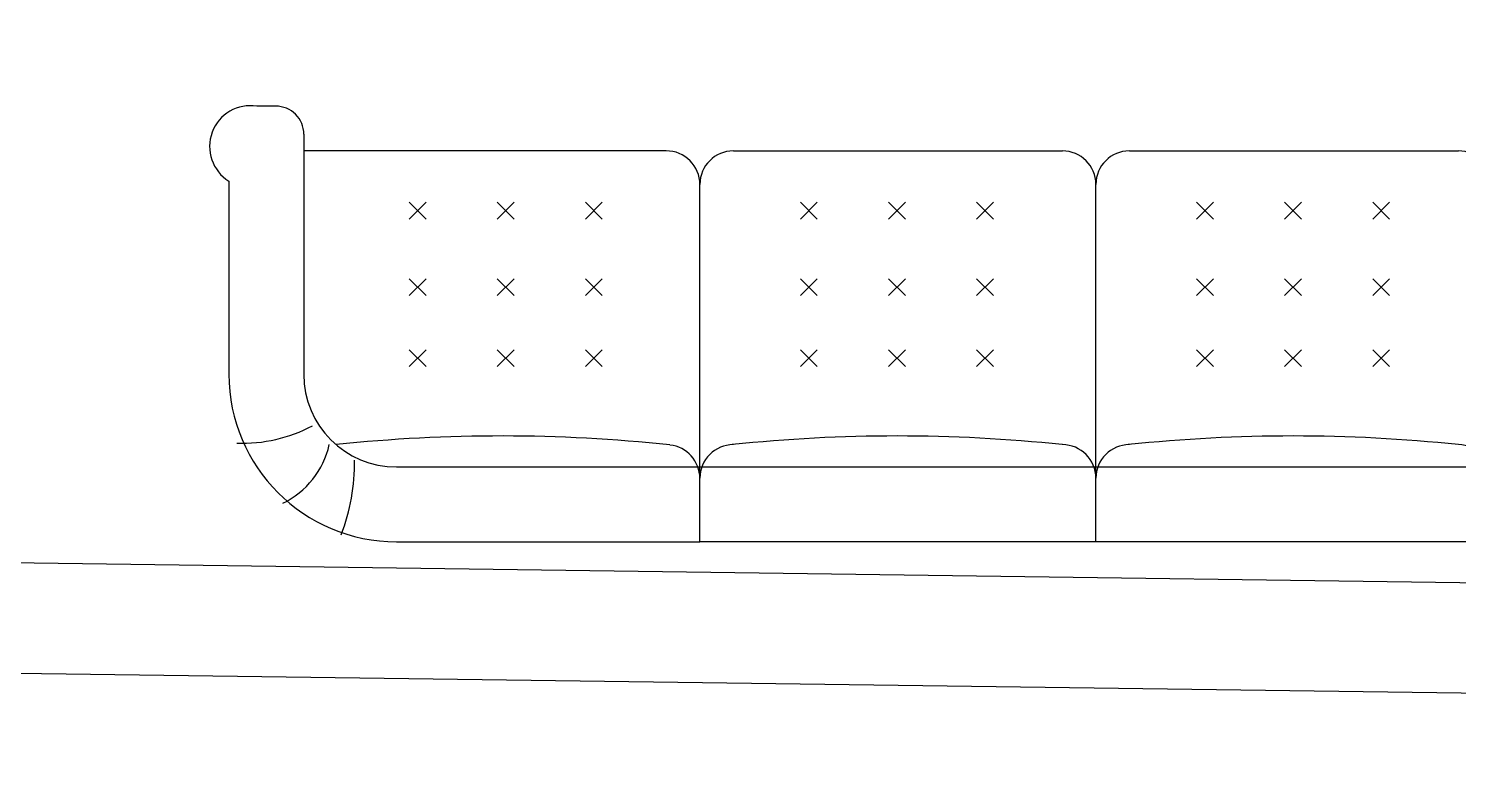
# Model space of a CAD drawing. Header units: millimetres. Extents: x 8663 to 11107, y 11834 to 12818.
# Drawn here: x 9865.2 to 10121.1, y 11834.5 to 11966.6 of the extents above; entities that cross this region are included whole.
import ezdxf

# ---------------------------------------------------------------- set-up
doc = ezdxf.new("R2010")
doc.units = ezdxf.units.MM
doc.layers.add('duvarr', color=7, linetype='Continuous')
doc.layers.add('tefriş', color=1, linetype='Continuous')

# ---------------------------------------------------------------- blocks, each defined once
blk = doc.blocks.new('A$C7769457E')
at = {"layer": 'tefriş'}
for p, q in [((641.73, 625.47), (638.33, 625.47)), ((646.73, 620.47), (646.73, 577.47)), ((711.6, 617.47), (646.73, 617.47)), ((723.6, 617.47), (782.46, 617.47)), ((794.46, 617.47), (853.33, 617.47)), ((633.33, 612.03), (633.33, 577.47)), ((717.6, 558.84), (717.6, 611.47)), ((788.46, 610.04), (788.46, 611.47)), ((788.46, 547.47), (788.46, 611.47)), ((668.62, 605.26), (665.6, 608.28)), ((665.6, 605.26), (668.62, 608.28)), ((681.36, 605.26), (684.38, 608.28)), ((684.38, 605.26), (681.36, 608.28)), ((697.12, 605.26), (700.14, 608.28)), ((700.14, 605.26), (697.12, 608.28)), ((738.62, 605.26), (735.6, 608.28)), ((735.6, 605.26), (738.62, 608.28)), ((751.36, 605.26), (754.38, 608.28)), ((754.38, 605.26), (751.36, 608.28)), ((767.12, 605.26), (770.14, 608.28)), ((770.14, 605.26), (767.12, 608.28)), ((809.48, 605.26), (806.47, 608.28)), ((806.47, 605.26), (809.48, 608.28)), ((822.23, 605.26), (825.24, 608.28)), ((825.24, 605.26), (822.23, 608.28)), ((837.99, 605.26), (841, 608.28)), ((841, 605.26), (837.99, 608.28)), ((668.62, 591.55), (665.6, 594.56)), ((665.6, 591.55), (668.62, 594.56)), ((684.38, 591.55), (681.36, 594.56)), ((681.36, 591.55), (684.38, 594.56)), ((700.14, 591.55), (697.12, 594.56)), ((697.12, 591.55), (700.14, 594.56)), ((738.62, 591.55), (735.6, 594.56)), ((735.6, 591.55), (738.62, 594.56)), ((754.38, 591.55), (751.36, 594.56)), ((751.36, 591.55), (754.38, 594.56)), ((770.14, 591.55), (767.12, 594.56)), ((767.12, 591.55), (770.14, 594.56)), ((809.48, 591.55), (806.47, 594.56)), ((806.47, 591.55), (809.48, 594.56)), ((825.24, 591.55), (822.23, 594.56)), ((822.23, 591.55), (825.24, 594.56)), ((841, 591.55), (837.99, 594.56)), ((837.99, 591.55), (841, 594.56)), ((668.62, 578.84), (665.6, 581.86)), ((665.6, 578.84), (668.62, 581.86)), ((684.38, 578.84), (681.36, 581.86)), ((681.36, 578.84), (684.38, 581.86)), ((700.14, 578.84), (697.12, 581.86)), ((697.12, 578.84), (700.14, 581.86)), ((738.62, 578.84), (735.6, 581.86)), ((735.6, 578.84), (738.62, 581.86)), ((754.38, 578.84), (751.36, 581.86)), ((751.36, 578.84), (754.38, 581.86)), ((770.14, 578.84), (767.12, 581.86)), ((767.12, 578.84), (770.14, 581.86)), ((809.48, 578.84), (806.47, 581.86)), ((806.47, 578.84), (809.48, 581.86)), ((825.24, 578.84), (822.23, 581.86)), ((822.23, 578.84), (825.24, 581.86)), ((841, 578.84), (837.99, 581.86)), ((837.99, 578.84), (841, 581.86)), ((663.33, 560.87), (717.6, 560.87)), ((717.6, 560.87), (788.8, 560.87)), ((788.46, 560.87), (859.67, 560.87)), ((717.6, 547.47), (717.6, 558.87)), ((717.6, 547.47), (717.6, 558.84)), ((663.33, 547.47), (717.6, 547.47)), ((788.46, 547.47), (717.6, 547.47)), ((859.33, 547.47), (788.46, 547.47))]:
    blk.add_line(p, q, dxfattribs=at)
for centre, major_axis, start_param, end_param in [((637.19, 618.25), (-5.17, -5.17), 3.770269, 6.512871), ((641.73, 620.47), (-3.54, -3.54), 2.356194, 3.926991), ((711.6, 611.47), (-4.24, -4.24), 2.356194, 3.926991), ((723.6, 611.47), (-4.24, -4.24), 3.926991, 5.497787), ((782.46, 611.47), (4.24, -4.24), 0.785398, 2.356194), ((794.46, 611.47), (-4.24, -4.24), 3.926991, 5.497787), ((853.33, 611.47), (4.24, -4.24), 0.785398, 2.356194), ((663.33, 577.47), (21.21, -21.21), 3.926991, 5.497787), ((663.33, 577.47), (11.74, -11.74), 3.926991, 5.497787), ((635.87, 591.37), (18.55, -18.55), -0.828354, -0.292302), ((682.06, 283.21), (-0.06, -283.21), 3.035053, 3.246297), ((752.92, 283.21), (0, -283.21), 3.037106, 3.24608), ((823.79, 283.21), (0, -283.21), 3.037106, 3.24608), ((636.35, 568.16), (10.81, -10.81), -0.338563, 0.568807), ((711.6, 558.84), (4.24, -4.24), 0.785398, 2.249437), ((723.6, 558.87), (-4.24, -4.24), 3.926991, 5.497787), ((782.46, 558.87), (4.24, -4.24), 0.785398, 2.356194), ((794.46, 558.87), (-4.24, -4.24), 3.926991, 5.497787), ((853.33, 558.87), (4.24, -4.24), 0.785398, 2.356194), ((620.91, 561.38), (24.67, -24.67), 0.414895, 0.806408)]:
    blk.add_ellipse(centre, major_axis=major_axis, ratio=1, start_param=start_param, end_param=end_param, dxfattribs=at)

msp = doc.modelspace()

# ---------------------------------------------------------------- linework, layer by layer
at = {"layer": 'duvarr'}
for points in [[(8663.08, 11867.53), (11089.48, 11834.49), (11106.96, 12808.7), (8663.36, 12818.45)], [(9037.61, 11862.36), (9037.61, 11946.09), (9057.61, 11946.09), (9057.61, 11882.09), (11089.83, 11854.07)]]:
    msp.add_lwpolyline(points, dxfattribs=at)

# ---------------------------------------------------------------- block references
msp.add_blockref('A$C7769457E', (9267.73, 11327.23))

doc.saveas('drawing.dxf')
